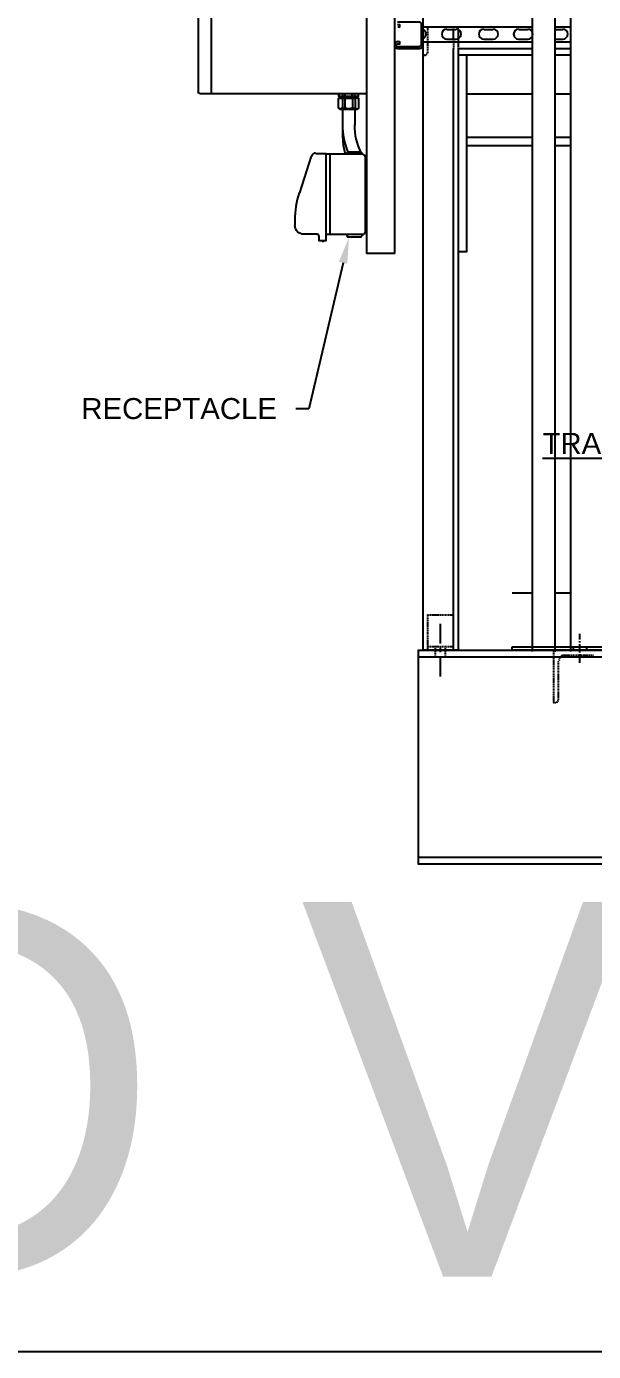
# Model space of a CAD drawing. Header units: feet. Extents: x -159 to 1687, y -48 to 1556.
# Drawn here: x 1290.8 to 1323.2, y 969.6 to 1045.3 of the extents above; entities that cross this region are included whole.
import ezdxf
from ezdxf import colors
from ezdxf.entities.mleader import LeaderData, LeaderLine
from ezdxf.enums import TextEntityAlignment as Align
from ezdxf.math import Vec2, Vec3

# ---------------------------------------------------------------- set-up
doc = ezdxf.new("R2018")
doc.units = ezdxf.units.FT
doc.header["$MEASUREMENT"] = 0
for name, color, linetype in [('G-ANNO-TEXT', 1, 'Continuous'), ('PDF8_LP_OBJ-Hidden', 7, 'Continuous'), ('PDF8_LP_OBJ-Misc', 7, 'Continuous'), ('PDF8_LP_OBJ-Text', 7, 'Continuous')]:
    doc.layers.add(name, color=color, linetype=linetype)
doc.styles.add('NEI-A', font='arial.ttf')

# ---------------------------------------------------------------- blocks, each defined once
blk = doc.blocks.new('TITLE NAME')
at = {"lineweight": 30, "flags": 104}
blk.add_attdef('TITLE_NAME', text='', height=0.2, dxfattribs=at).set_placement((-0.0288, 0.2128), align=Align.BOTTOM_LEFT)
at = {"style": 'NEI-A'}
for tag, p in [('SCALE:', (0, 0)), ('1"_=_', (0.5614, 0.0023))]:
    blk.add_attdef(tag, text='', height=0.1, dxfattribs=at).set_placement(p, align=Align.BOTTOM_LEFT)

msp = doc.modelspace()

# ---------------------------------------------------------------- linework, layer by layer
at = {"layer": 'PDF8_LP_OBJ-Hidden', "lineweight": 25}
for points in [[(1313.50293, 1045.22883), (1313.50293, 1045.28405)], [(1313.50293, 1045.13678), (1313.50293, 1045.19201)], [(1313.50293, 1045.04473), (1313.50293, 1045.09996)], [(1313.50293, 1044.95268), (1313.50293, 1045.00791)], [(1313.50293, 1044.84223), (1313.50293, 1044.91586)], [(1313.50293, 1044.75018), (1313.50293, 1044.82382)], [(1313.50293, 1044.65813), (1313.50293, 1044.73177)], [(1313.50293, 1044.56609), (1313.50293, 1044.63972)], [(1313.77908, 1045.28405), (1313.77908, 1045.26564), (1313.76067, 1045.22883), (1313.76067, 1045.21042)], [(1313.76067, 1045.19201), (1313.76067, 1045.08155)], [(1313.76067, 1045.04473), (1313.76067, 1044.9895)], [(1313.76067, 1044.95268), (1313.76067, 1044.89746)], [(1313.76067, 1044.86064), (1313.76067, 1044.80541)], [(1313.76067, 1044.76859), (1313.76067, 1044.71336)], [(1313.76067, 1044.67654), (1313.76067, 1044.62131)], [(1313.76067, 1044.5845), (1313.76067, 1044.52927)], [(1315.25183, 1045.21042), (1315.25183, 1045.26564)], [(1315.25183, 1045.11837), (1315.25183, 1045.1736)], [(1315.50956, 1045.19201), (1315.50956, 1045.26564)], [(1315.50956, 1045.09996), (1315.50956, 1045.1736)], [(1315.50956, 1044.56609), (1315.50956, 1044.49245)], [(1313.50293, 1044.47404), (1313.50293, 1044.54768)], [(1313.50293, 1044.38199), (1313.50293, 1044.43722)], [(1313.50293, 1044.28994), (1313.50293, 1044.34517)], [(1313.50293, 1044.1979), (1313.50293, 1044.25313)], [(1313.50293, 1044.10585), (1313.50293, 1044.16108)], [(1313.50293, 1044.0138), (1313.50293, 1044.06903)], [(1313.50293, 1043.92176), (1313.50293, 1043.97698)], [(1313.50293, 1043.8113), (1313.50293, 1043.88494)], [(1313.76067, 1043.82971), (1313.76067, 1043.77448), (1313.74226, 1043.75607), (1313.74226, 1043.73766)], [(1313.76067, 1044.49245), (1313.76067, 1044.41881)], [(1313.76067, 1044.4004), (1313.76067, 1044.32676)], [(1313.76067, 1044.30835), (1313.76067, 1044.23472)], [(1313.76067, 1044.21631), (1313.76067, 1044.14267)], [(1313.76067, 1044.10585), (1313.76067, 1044.05062)], [(1313.76067, 1044.0138), (1313.76067, 1043.95857)], [(1313.76067, 1043.92176), (1313.76067, 1043.86653)], [(1315.25183, 1044.54768), (1315.25183, 1044.49245)], [(1315.25183, 1044.45563), (1315.25183, 1044.4004)], [(1315.25183, 1044.36358), (1315.25183, 1044.30835)], [(1315.25183, 1044.27154), (1315.25183, 1044.21631)], [(1315.25183, 1044.17949), (1315.25183, 1044.12426)], [(1315.25183, 1044.08744), (1315.25183, 1044.03221)], [(1315.50956, 1044.47404), (1315.50956, 1044.4004)], [(1315.50956, 1044.38199), (1315.50956, 1044.30835)], [(1315.50956, 1044.28994), (1315.50956, 1044.21631)], [(1315.50956, 1044.1979), (1315.50956, 1044.12426)], [(1315.50956, 1044.08744), (1315.50956, 1044.03221)], [(1313.50293, 1043.71925), (1313.50293, 1043.79289)], [(1313.55816, 1043.64561), (1313.50293, 1043.64561), (1313.50293, 1043.70084)], [(1313.57657, 1043.64561), (1313.66862, 1043.64561)], [(1313.68703, 1043.66402), (1313.70544, 1043.68243), (1313.72385, 1043.68243), (1313.74226, 1043.70084)], [(1313.77908, 1011.65003), (1313.76067, 1011.65003), (1313.76067, 1011.61321)], [(1313.76067, 1011.5764), (1313.76067, 1011.52117)], [(1313.76067, 1011.48435), (1313.76067, 1011.42912)], [(1313.76067, 1011.3923), (1313.76067, 1011.33707)], [(1313.76067, 1011.30025), (1313.76067, 1011.22662)], [(1313.87112, 1011.65003), (1313.81589, 1011.65003)], [(1313.96317, 1011.65003), (1313.90794, 1011.65003)], [(1314.07363, 1011.65003), (1313.99999, 1011.65003)], [(1314.16567, 1011.65003), (1314.09204, 1011.65003)], [(1314.25772, 1011.65003), (1314.18408, 1011.65003)], [(1314.34977, 1011.65003), (1314.27613, 1011.65003)], [(1314.44181, 1011.65003), (1314.36818, 1011.65003)], [(1314.53386, 1011.65003), (1314.47863, 1011.65003)], [(1314.62591, 1011.65003), (1314.57068, 1011.65003)], [(1314.71796, 1011.65003), (1314.66273, 1011.65003)], [(1314.81, 1011.65003), (1314.75477, 1011.65003)], [(1314.90205, 1011.65003), (1314.84682, 1011.65003)], [(1314.9941, 1011.65003), (1314.93887, 1011.65003)], [(1315.10455, 1011.65003), (1315.03092, 1011.65003)], [(1315.1966, 1011.65003), (1315.12296, 1011.65003)], [(1315.25183, 1011.61321), (1315.25183, 1011.65003), (1315.21501, 1011.65003)], [(1315.25183, 1011.52117), (1315.25183, 1011.5764)], [(1315.25183, 1011.42912), (1315.25183, 1011.48435)], [(1315.25183, 1011.33707), (1315.25183, 1011.3923)], [(1315.25183, 1011.22662), (1315.25183, 1011.30025)], [(1313.76067, 1011.20821), (1313.76067, 1011.13457)], [(1313.76067, 1011.11616), (1313.76067, 1011.04252)], [(1313.76067, 1011.02411), (1313.76067, 1010.95048)], [(1313.76067, 1010.91366), (1313.76067, 1010.85843)], [(1313.76067, 1010.82161), (1313.76067, 1010.76638)], [(1313.76067, 1010.72956), (1313.76067, 1010.67433)], [(1313.76067, 1010.63752), (1313.76067, 1010.58229)], [(1313.76067, 1010.54547), (1313.76067, 1010.49024)], [(1315.25183, 1011.13457), (1315.25183, 1011.20821)], [(1315.25183, 1011.04252), (1315.25183, 1011.11616)], [(1315.25183, 1010.95048), (1315.25183, 1011.02411)], [(1315.25183, 1010.85843), (1315.25183, 1010.91366)], [(1315.25183, 1010.76638), (1315.25183, 1010.82161)], [(1315.25183, 1010.67433), (1315.25183, 1010.72956)], [(1315.25183, 1010.58229), (1315.25183, 1010.63752)], [(1315.25183, 1010.49024), (1315.25183, 1010.54547)], [(1313.76067, 1010.45342), (1313.76067, 1010.39819)], [(1313.76067, 1010.36137), (1313.76067, 1010.30615)], [(1313.76067, 1010.26933), (1313.76067, 1010.19569)], [(1313.76067, 1010.17728), (1313.76067, 1010.10364)], [(1313.76067, 1010.08523), (1313.76067, 1010.01159)], [(1313.76067, 1009.99319), (1313.76067, 1009.91955)], [(1313.76067, 1009.88273), (1313.76067, 1009.8275)], [(1313.77908, 1009.84591), (1313.76067, 1009.84591)], [(1313.76067, 1009.79068), (1313.76067, 1009.73545)], [(1313.87112, 1009.84591), (1313.81589, 1009.84591)], [(1313.96317, 1009.84591), (1313.90794, 1009.84591)], [(1314.07363, 1009.84591), (1313.99999, 1009.84591)], [(1314.16567, 1009.84591), (1314.09204, 1009.84591)], [(1314.25772, 1009.84591), (1314.18408, 1009.84591)], [(1314.2209, 1009.80909), (1314.2209, 1009.84591)], [(1314.2209, 1009.71704), (1314.2209, 1009.77227)], [(1314.34977, 1009.84591), (1314.27613, 1009.84591)], [(1314.44181, 1009.84591), (1314.36818, 1009.84591)], [(1314.53386, 1009.84591), (1314.47863, 1009.84591)], [(1314.62591, 1009.84591), (1314.57068, 1009.84591)], [(1314.71796, 1009.84591), (1314.66273, 1009.84591)], [(1314.81, 1009.84591), (1314.75477, 1009.84591)], [(1314.79159, 1009.80909), (1314.79159, 1009.84591)], [(1314.79159, 1009.71704), (1314.79159, 1009.77227)], [(1314.90205, 1009.84591), (1314.84682, 1009.84591)], [(1314.9941, 1009.84591), (1314.93887, 1009.84591)], [(1315.10455, 1009.84591), (1315.03092, 1009.84591)], [(1315.1966, 1009.84591), (1315.12296, 1009.84591)], [(1315.25183, 1009.84591), (1315.21501, 1009.84591)], [(1315.25183, 1010.39819), (1315.25183, 1010.45342)], [(1315.25183, 1010.30615), (1315.25183, 1010.36137)], [(1315.25183, 1010.19569), (1315.25183, 1010.26933)], [(1315.25183, 1010.10364), (1315.25183, 1010.17728)], [(1315.25183, 1010.01159), (1315.25183, 1010.08523)], [(1315.25183, 1009.91955), (1315.25183, 1009.99319)], [(1315.25183, 1009.8275), (1315.25183, 1009.88273)], [(1315.25183, 1009.73545), (1315.25183, 1009.79068)], [(1313.76067, 1009.69863), (1313.76067, 1009.66182), (1313.77908, 1009.66182)], [(1313.81589, 1009.66182), (1313.87112, 1009.66182)], [(1313.90794, 1009.66182), (1313.96317, 1009.66182)], [(1313.99999, 1009.66182), (1314.07363, 1009.66182)], [(1314.09204, 1009.66182), (1314.16567, 1009.66182)], [(1314.18408, 1009.66182), (1314.25772, 1009.66182)], [(1314.2209, 1009.625), (1314.2209, 1009.68023)], [(1314.2209, 1009.53295), (1314.2209, 1009.58818)], [(1314.2209, 1009.4409), (1314.2209, 1009.49613)], [(1314.2209, 1009.34886), (1314.2209, 1009.40408)], [(1314.2209, 1009.27522), (1314.2209, 1009.31204)], [(1314.27613, 1009.66182), (1314.34977, 1009.66182)], [(1314.36818, 1009.66182), (1314.44181, 1009.66182)], [(1314.47863, 1009.66182), (1314.53386, 1009.66182)], [(1314.57068, 1009.66182), (1314.62591, 1009.66182)], [(1314.66273, 1009.66182), (1314.71796, 1009.66182)], [(1314.75477, 1009.66182), (1314.81, 1009.66182)], [(1314.79159, 1009.625), (1314.79159, 1009.68023)], [(1314.79159, 1009.53295), (1314.79159, 1009.58818)], [(1314.79159, 1009.4409), (1314.79159, 1009.49613)], [(1314.79159, 1009.34886), (1314.79159, 1009.40408)], [(1314.79159, 1009.27522), (1314.79159, 1009.31204)], [(1314.84682, 1009.66182), (1314.90205, 1009.66182)], [(1314.93887, 1009.66182), (1314.9941, 1009.66182)], [(1315.03092, 1009.66182), (1315.10455, 1009.66182)], [(1315.12296, 1009.66182), (1315.1966, 1009.66182)], [(1315.21501, 1009.66182), (1315.25183, 1009.66182), (1315.25183, 1009.69863)], [(1320.99557, 1009.66182), (1320.95875, 1009.66182), (1320.95875, 1009.625)], [(1320.95875, 1009.58818), (1320.95875, 1009.53295)], [(1320.95875, 1009.49613), (1320.95875, 1009.4409)], [(1320.95875, 1009.40408), (1320.95875, 1009.34886)], [(1320.95875, 1009.31204), (1320.95875, 1009.25681)], [(1320.95875, 1009.21999), (1320.95875, 1009.16476)], [(1320.95875, 1009.12794), (1320.95875, 1009.0543)], [(1320.95875, 1009.0359), (1320.95875, 1008.96226)], [(1321.08762, 1009.66182), (1321.01398, 1009.66182)], [(1321.17966, 1009.66182), (1321.12444, 1009.66182)], [(1321.27171, 1009.66182), (1321.21648, 1009.66182)], [(1321.23489, 1008.96226), (1321.23489, 1008.99908), (1321.2533, 1009.0359)], [(1321.27171, 1009.12794), (1321.2533, 1009.07271)], [(1321.30853, 1009.21999), (1321.29012, 1009.18317), (1321.27171, 1009.16476)], [(1321.36376, 1009.66182), (1321.30853, 1009.66182)], [(1321.38217, 1009.29363), (1321.32694, 1009.2384)], [(1321.45581, 1009.66182), (1321.40058, 1009.66182)], [(1321.45581, 1009.33045), (1321.41899, 1009.33045), (1321.40058, 1009.31204)], [(1321.54785, 1009.36727), (1321.49262, 1009.34886), (1321.47421, 1009.34886)], [(1321.54785, 1009.66182), (1321.49262, 1009.66182)], [(1321.56626, 1009.36727), (1321.65831, 1009.36727)], [(1321.6399, 1009.66182), (1321.58467, 1009.66182)], [(1321.73195, 1009.66182), (1321.67672, 1009.66182)], [(1321.67672, 1009.36727), (1321.75036, 1009.36727)], [(1321.8424, 1009.66182), (1321.76877, 1009.66182)], [(1321.76877, 1009.36727), (1321.8424, 1009.36727)], [(1321.93445, 1009.66182), (1321.86081, 1009.66182)], [(1321.86081, 1009.36727), (1321.93445, 1009.36727)], [(1322.0265, 1009.66182), (1321.95286, 1009.66182)], [(1321.97127, 1009.36727), (1322.0265, 1009.36727)], [(1322.11854, 1009.66182), (1322.04491, 1009.66182)], [(1322.06332, 1009.36727), (1322.11854, 1009.36727)], [(1322.21059, 1009.66182), (1322.15536, 1009.66182)], [(1322.15536, 1009.36727), (1322.21059, 1009.36727)], [(1322.30264, 1009.66182), (1322.24741, 1009.66182)], [(1322.24741, 1009.36727), (1322.30264, 1009.36727)], [(1322.39469, 1009.66182), (1322.33946, 1009.66182)], [(1322.33946, 1009.36727), (1322.39469, 1009.36727)], [(1322.48673, 1009.66182), (1322.43151, 1009.66182)], [(1322.43151, 1009.36727), (1322.48673, 1009.36727)], [(1322.57878, 1009.66182), (1322.52355, 1009.66182)], [(1322.52355, 1009.36727), (1322.57878, 1009.36727)], [(1322.67083, 1009.66182), (1322.6156, 1009.66182)], [(1322.6156, 1009.36727), (1322.68924, 1009.36727)], [(1322.76287, 1009.66182), (1322.70765, 1009.66182)], [(1322.70765, 1009.36727), (1322.78128, 1009.36727)], [(1322.87333, 1009.66182), (1322.79969, 1009.66182)], [(1322.79969, 1009.36727), (1322.87333, 1009.36727)], [(1322.96538, 1009.66182), (1322.89174, 1009.66182)], [(1322.89174, 1009.36727), (1322.96538, 1009.36727)], [(1323.05743, 1009.66182), (1322.98379, 1009.66182)], [(1323.0022, 1009.36727), (1323.05743, 1009.36727)], [(1323.14947, 1009.66182), (1323.07583, 1009.66182)], [(1323.09424, 1009.36727), (1323.14947, 1009.36727)], [(1323.24152, 1009.66182), (1323.18629, 1009.66182)], [(1323.18629, 1009.36727), (1323.24152, 1009.36727)], [(1320.95875, 1008.94385), (1320.95875, 1008.87021)], [(1320.95875, 1008.8518), (1320.95875, 1008.77816)], [(1320.95875, 1008.74134), (1320.95875, 1008.68612)], [(1320.95875, 1008.6493), (1320.95875, 1008.59407)], [(1320.95875, 1008.55725), (1320.95875, 1008.50202)], [(1320.95875, 1008.4652), (1320.95875, 1008.40997)], [(1320.95875, 1008.37316), (1320.95875, 1008.31793)], [(1320.95875, 1008.28111), (1320.95875, 1008.22588)], [(1321.23489, 1008.87021), (1321.23489, 1008.92544)], [(1321.23489, 1008.77816), (1321.23489, 1008.83339)], [(1321.23489, 1008.68612), (1321.23489, 1008.74134)], [(1321.23489, 1008.59407), (1321.23489, 1008.6493)], [(1321.23489, 1008.50202), (1321.23489, 1008.55725)], [(1321.23489, 1008.40997), (1321.23489, 1008.4652)], [(1321.23489, 1008.31793), (1321.23489, 1008.37316)], [(1321.23489, 1008.20747), (1321.23489, 1008.28111)], [(1320.95875, 1008.18906), (1320.95875, 1008.13383)], [(1320.95875, 1008.09701), (1320.95875, 1008.02338)], [(1320.95875, 1008.00497), (1320.95875, 1007.93133)], [(1320.95875, 1007.91292), (1320.95875, 1007.83928)], [(1320.95875, 1007.82087), (1320.95875, 1007.74724)], [(1320.95875, 1007.71042), (1320.95875, 1007.65519)], [(1320.95875, 1007.61837), (1320.95875, 1007.56314)], [(1320.95875, 1007.52632), (1320.95875, 1007.47109)], [(1321.23489, 1008.11542), (1321.23489, 1008.18906)], [(1321.23489, 1008.02338), (1321.23489, 1008.09701)], [(1321.23489, 1007.93133), (1321.23489, 1008.00497)], [(1321.23489, 1007.83928), (1321.23489, 1007.89451)], [(1321.23489, 1007.74724), (1321.23489, 1007.80246)], [(1321.23489, 1007.65519), (1321.23489, 1007.71042)], [(1321.23489, 1007.56314), (1321.23489, 1007.61837)], [(1321.23489, 1007.47109), (1321.23489, 1007.52632)], [(1320.95875, 1007.43428), (1320.95875, 1007.37905)], [(1320.95875, 1007.34223), (1320.95875, 1007.287)], [(1320.95875, 1007.25018), (1320.95875, 1007.19495)], [(1320.95875, 1007.15813), (1320.95875, 1007.10291)], [(1320.95875, 1007.06609), (1320.95875, 1006.99245)], [(1320.95875, 1006.97404), (1320.95875, 1006.9004)], [(1320.95875, 1006.88199), (1320.95875, 1006.80835)], [(1320.95875, 1006.78995), (1320.95875, 1006.71631)], [(1321.19807, 1006.71631), (1321.21648, 1006.75313), (1321.23489, 1006.77154)], [(1321.23489, 1007.37905), (1321.23489, 1007.43428)], [(1321.23489, 1007.287), (1321.23489, 1007.34223)], [(1321.23489, 1007.17654), (1321.23489, 1007.25018)], [(1321.23489, 1007.0845), (1321.23489, 1007.15813)], [(1321.23489, 1006.99245), (1321.23489, 1007.06609)], [(1321.23489, 1006.9004), (1321.23489, 1006.97404)], [(1321.23489, 1006.80835), (1321.23489, 1006.86358)], [(1320.95875, 1006.67949), (1320.95875, 1006.66108), (1320.99557, 1006.66108)], [(1321.03239, 1006.66108), (1321.08762, 1006.66108)], [(1321.12444, 1006.66108), (1321.14285, 1006.67949), (1321.17966, 1006.6979)]]:
    msp.add_lwpolyline(points, dxfattribs=at)
at = {"layer": 'PDF8_LP_OBJ-Misc', "lineweight": 25}
for p, q in [((1301.40794, 1041.44273), (1301.40794, 1073.4199)), ((1310.06037, 1037.98176), (1307.94329, 1037.98176))]:
    msp.add_line(p, q, dxfattribs=at)
for points in [[(1311.8829, 1032.32336), (1311.8829, 1093.13532), (1310.26288, 1093.13532), (1310.26288, 1032.32336)], [(1315.50956, 1044.03221), (1315.50956, 1009.66182), (1313.50293, 1009.66182), (1313.50293, 1085.63751)], [(1300.67156, 1041.55319), (1300.67156, 1073.30945)], [(1319.7612, 1009.5725), (1319.7612, 1056.8523)], [(1321.04986, 1009.56986), (1321.04986, 1056.8523)], [(1321.95569, 1009.5725), (1321.95569, 1056.8523)], [(1312.067, 1045.26564), (1312.17746, 1045.26564), (1312.17746, 1045.3761), (1312.04859, 1045.3761)], [(1313.50293, 1045.26564), (1319.7612, 1045.26564)], [(1314.86523, 1045.11837), (1315.3991, 1045.11837)], [(1315.25183, 1044.54768), (1315.25183, 1045.11837)], [(1315.50956, 1045.09996), (1315.50956, 1044.56609)], [(1316.97976, 1045.11837), (1317.51363, 1045.11837)], [(1318.97243, 1045.11837), (1319.50631, 1045.11837)], [(1321.04986, 1045.26564), (1321.95569, 1045.26564)], [(1321.04986, 1045.11837), (1321.51293, 1045.11837)], [(1312.067, 1044.28994), (1312.17746, 1044.28994), (1312.17746, 1044.4004), (1312.067, 1044.4004)], [(1313.30043, 1044.12426), (1312.067, 1044.12426)], [(1313.50293, 1044.4004), (1319.7612, 1044.4004)], [(1315.3991, 1044.54768), (1314.86523, 1044.54768)], [(1315.25183, 1009.66182), (1315.25183, 1044.03221)], [(1315.50956, 1044.03221), (1319.7612, 1044.03221)], [(1317.51363, 1044.54768), (1316.97976, 1044.54768)], [(1319.50631, 1044.54768), (1318.97243, 1044.54768)], [(1321.51293, 1044.54768), (1321.04986, 1044.54768)], [(1321.04986, 1044.4004), (1321.95569, 1044.4004)], [(1321.04986, 1044.03221), (1321.95569, 1044.03221)], [(1315.50956, 1032.43427), (1316.00662, 1032.43427), (1316.00662, 1043.64561)], [(1319.7612, 1043.64561), (1315.50956, 1043.64561)], [(1321.95569, 1043.64561), (1321.04986, 1043.64561)], [(1308.90058, 1040.61431), (1308.79012, 1040.57749), (1308.67966, 1040.61431), (1308.67966, 1041.16659), (1308.79012, 1041.185), (1308.90058, 1041.16659)], [(1309.83946, 1041.16659), (1309.729, 1041.185), (1309.61855, 1041.16659), (1309.61855, 1040.61431), (1309.729, 1040.57749), (1309.83946, 1040.61431), (1309.83946, 1041.16659), (1309.80264, 1041.185), (1308.71648, 1041.185), (1308.67966, 1041.16659)], [(1309.80264, 1041.44273), (1309.80264, 1041.27705), (1308.69807, 1041.27705), (1308.69807, 1041.44273)], [(1308.71648, 1041.27705), (1308.71648, 1041.44273)], [(1308.77171, 1041.185), (1308.77171, 1041.27705)], [(1309.04785, 1041.16659), (1308.90058, 1041.16659), (1308.90058, 1040.61431), (1309.04785, 1040.61431)], [(1308.91899, 1041.27705), (1308.91899, 1041.44273)], [(1309.04785, 1041.27705), (1309.04785, 1041.44273)], [(1309.47127, 1040.61431), (1309.25036, 1040.57749), (1309.04785, 1040.61431), (1309.04785, 1041.16659), (1309.25036, 1041.185), (1309.47127, 1041.16659)], [(1309.45286, 1041.27705), (1309.45286, 1041.44273)], [(1309.61855, 1041.16659), (1309.47127, 1041.16659), (1309.47127, 1040.61431), (1309.61855, 1040.61431)], [(1309.60014, 1041.27705), (1309.60014, 1041.44273)], [(1309.74741, 1041.185), (1309.74741, 1041.27705)], [(1316.00662, 1041.43648), (1319.7612, 1041.43648)], [(1321.04986, 1041.43648), (1321.95569, 1041.43648)], [(1308.67966, 1040.61431), (1308.7533, 1040.55908), (1309.76582, 1040.55908), (1309.83946, 1040.61431)], [(1308.90058, 1040.55908), (1308.90058, 1039.0311), (1308.91899, 1038.75496), (1308.9374, 1038.49722), (1309.04785, 1037.98176)], [(1309.60014, 1040.55908), (1309.60014, 1039.65702)], [(1315.99186, 1038.96962), (1319.7612, 1038.96962)], [(1321.04986, 1038.96962), (1321.95569, 1038.96962)], [(1306.45212, 1035.77263), (1307.13327, 1037.8713)], [(1307.3726, 1038.03699), (1307.94329, 1038.03699), (1307.94329, 1033.04803), (1307.5751, 1033.04803), (1307.5751, 1033.28736)], [(1308.18261, 1037.98176), (1308.18261, 1033.39781)], [(1309.15831, 1038.03699), (1309.15831, 1037.98176)], [(1310.02355, 1037.98176), (1310.02355, 1038.03699)], [(1310.18924, 1037.85289), (1310.18924, 1033.50827)], [(1319.7612, 1038.47257), (1316.00843, 1038.47257)], [(1321.95569, 1038.47257), (1321.04986, 1038.47257)], [(1310.18924, 1037.48471), (1310.26288, 1037.48471)], [(1310.18924, 1037.31902), (1310.26288, 1037.31902)], [(1306.19439, 1033.91328), (1306.19439, 1034.20783)], [(1310.26288, 1034.06055), (1310.18924, 1034.06055)], [(1309.15831, 1033.39781), (1309.15831, 1033.32418)], [(1310.02355, 1033.39781), (1310.02355, 1033.32418)], [(1310.26288, 1033.87646), (1310.18924, 1033.87646)], [(1307.81442, 1033.04803), (1307.81442, 1033.01122), (1307.75919, 1033.01122), (1307.75919, 1033.04803)], [(1311.8829, 1032.32336), (1310.26288, 1032.32336)], [(1318.60234, 1012.93869), (1319.7612, 1012.93869)], [(1321.04986, 1012.93869), (1321.95569, 1012.93869)], [(1314.49704, 1010.03), (1314.49704, 1011.15298)], [(1322.44991, 1010.58229), (1322.44991, 1010.26933)], [(1314.49704, 1009.53295), (1314.49704, 1009.79068)], [(1322.08173, 1009.84591), (1322.08173, 1009.80909)], [(1322.08173, 1009.77227), (1322.08173, 1009.73545)], [(1322.44991, 1010.17728), (1322.44991, 1010.08523)], [(1322.44991, 1009.99319), (1322.44991, 1009.51454)], [(1322.83651, 1009.84591), (1322.83651, 1009.80909)], [(1322.83651, 1009.77227), (1322.83651, 1009.73545)], [(1314.49704, 1008.15224), (1314.49704, 1009.27522)], [(1322.08173, 1009.69863), (1322.08173, 1009.66182)], [(1322.44991, 1009.42249), (1322.44991, 1009.33045)], [(1322.44991, 1009.2384), (1322.44991, 1008.92544)], [(1322.83651, 1009.69863), (1322.83651, 1009.66182)]]:
    msp.add_lwpolyline(points, dxfattribs=at)
for points in [[(1312.04859, 1045.54179), (1313.29123, 1045.54179, -0.41421409), (1313.39248, 1045.43133), (1313.39248, 1044.23472, -0.41421409), (1313.29123, 1044.14267)], [(1312.05779, 1044.41881, 1.00000002), (1312.067, 1044.03221), (1313.31884, 1044.03221, 0.41421357), (1313.50293, 1044.21631)], [(1310.26288, 1041.44273), (1300.78202, 1041.44273, -0.41421346), (1300.65316, 1041.56239)], [(1309.58173, 1039.66622, 0.1107523), (1309.93168, 1038.10572, -0.41421429), (1310.00514, 1038.04619)], [(1309.94991, 1038.11063), (1309.21354, 1038.11063, 0.41421429), (1309.1399, 1038.04619)], [(1310.06037, 1037.98176, -0.41421346), (1310.17083, 1037.8621)], [(1307.55669, 1033.29656, 0.41421346), (1307.44623, 1033.41622), (1306.69145, 1033.41622, -0.41421355), (1306.17598, 1033.92248)], [(1309.1399, 1033.33338, 0.41421429), (1309.21354, 1033.26895), (1309.94991, 1033.26895, 0.41421429), (1310.00514, 1033.33338)], [(1310.17083, 1033.51748, -0.41421346), (1310.06037, 1033.39781)]]:
    msp.add_lwpolyline(points, format="xyb", dxfattribs=at)
msp.add_lwpolyline([(1318.60234, 1009.84591), (1336.45949, 1009.84591), (1336.45949, 1009.66182), (1318.60234, 1009.66182)], close=True, dxfattribs=at)
for centre, radius, start, end in [((1313.38327, 1044.85143), 0.28535, 292.0440583, 67.9559417), ((1314.85603, 1044.85143), 0.28535, 90.2087607, 269.7912393), ((1315.3899, 1044.85143), 0.28535, 270.2087607, 89.7912393), ((1316.97055, 1044.85143), 0.28535, 90.2087607, 269.7912393), ((1317.50443, 1044.85143), 0.28535, 270.2087607, 89.7912393), ((1318.96323, 1044.85143), 0.28535, 90.2087607, 269.7912393), ((1319.4971, 1044.85143), 0.28535, 270.2087607, 89.7912393), ((1321.48532, 1044.85143), 0.28535, 270.2087607, 89.7912393), ((1312.05779, 1044.22551), 0.08284, 90.0000224, 269.9999776), ((1312.90462, 1039.64781), 4.00405, 179.5165963, 202.3516971), ((1307.36339, 1037.80687), 0.24853, 89.9999717, 161.7407499), ((1311.17413, 1034.21703), 4.99814, 161.7406886, 180.0000174)]:
    msp.add_arc(centre, radius, start, end, dxfattribs=at)
at = {"layer": 'PDF8_LP_OBJ-Text', "lineweight": 25}
for points in [[(1363.74226, 997.43796), (1313.2452, 997.43796), (1313.2452, 1009.66182), (1359.43445, 1009.66182)], [(1313.2452, 1009.27522), (1359.56332, 1009.27522)], [(1313.2452, 997.82456), (1363.59498, 997.82456)]]:
    msp.add_lwpolyline(points, dxfattribs=at)

# ---------------------------------------------------------------- block references
at = {"layer": 'G-ANNO-TEXT'}
ref = msp.add_blockref('TITLE NAME', (1238.46859, 989.11552), dxfattribs=dict(at, xscale=12, yscale=12, zscale=12))
lines = msp.add_mtext('{\\LEND VIEW}', dxfattribs={"layer": '0', "insert": (1238.12356, 995.2689), "char_height": 21.3982459, "attachment_point": 1})
ref.add_attrib('TITLE_NAME', '', (1238.12356, 995.2689)).embed_mtext(lines)

# ---------------------------------------------------------------- next in the draw order: texts
at = {"layer": 'G-ANNO-TEXT', "linetype": 'Continuous', "insert": (1326.8007, 1022.46179), "char_height": 1.2, "attachment_point": 5, "style": 'NEI-A', "bg_fill": 3, "box_fill_scale": 1.5, "bg_fill_color": 256, "bg_fill_transparency": 0}
msp.add_mtext_dynamic_manual_height_columns('{\\L10 KVA TRANSFORMER}', width=7.3675604, gutter_width=0.1026, heights=[0], dxfattribs=at)

# ---------------------------------------------------------------- next in the draw order: leaders
at = {"layer": 'G-ANNO-TEXT'}
ml = msp.add_multileader_mtext('Standard', dxfattribs=at)
ml.set_content('RECEPTACLE', color=256, style='NEI-A')
ml.set_leader_properties()
ml.build(insert=Vec2(0, 0))
ml.multileader.update_dxf_attribs({"dogleg_length": 0.0625, "arrow_head_size": 1.5})
ctx = ml.context
ctx.base_point, ctx.char_height, ctx.arrow_head_size, ctx.landing_gap_size, ctx.plane_origin = Vec3(1293.11617, 1023.44697), 1.2, 1.5, 1.08, Vec3(1284.30165, 1011.89948)
ctx.text_align_type = 2
notes = []
notes.append((ctx, [(1, (1, 1, 0), (1306.98333, 1023.44697), (-1, 0), 0.75, [(0, [(1309.27297, 1033.24643)], 0, [])])]))
ctx.mtext.insert, ctx.mtext.width, ctx.mtext.alignment, ctx.mtext.flow_direction = Vec3(1305.15333, 1024.0572), 12, 3, 5
ctx.mtext.has_bg_fill, ctx.mtext.bg_color, ctx.mtext.bg_scale_factor, ctx.mtext.bg_transparency, ctx.mtext.use_window_bg_color = 1, -1027028792, 1.5, 0, 1
for ctx, leaders in notes:
    for number, flags, end, landing, length, lines in leaders:
        leader = LeaderData()
        leader.index, (leader.has_last_leader_line, leader.has_dogleg_vector, leader.attachment_direction) = number, flags
        leader.last_leader_point, leader.dogleg_vector, leader.dogleg_length = Vec3(end), Vec3(landing), length
        for number, points, colour, breaks in lines:
            line = LeaderLine()
            line.index, line.vertices, line.color, line.breaks = number, Vec3.list(points), colors.encode_raw_color(colour), breaks
            leader.lines.append(line)
        ctx.leaders.append(leader)

# ---------------------------------------------------------------- next in the draw order: linework, layer by layer
at = {"layer": 'PDF8_LP_OBJ-Misc', "lineweight": 25}
msp.add_line((1310.06037, 1033.39781), (1307.94329, 1033.39781), dxfattribs=at)

doc.saveas('drawing.dxf')
